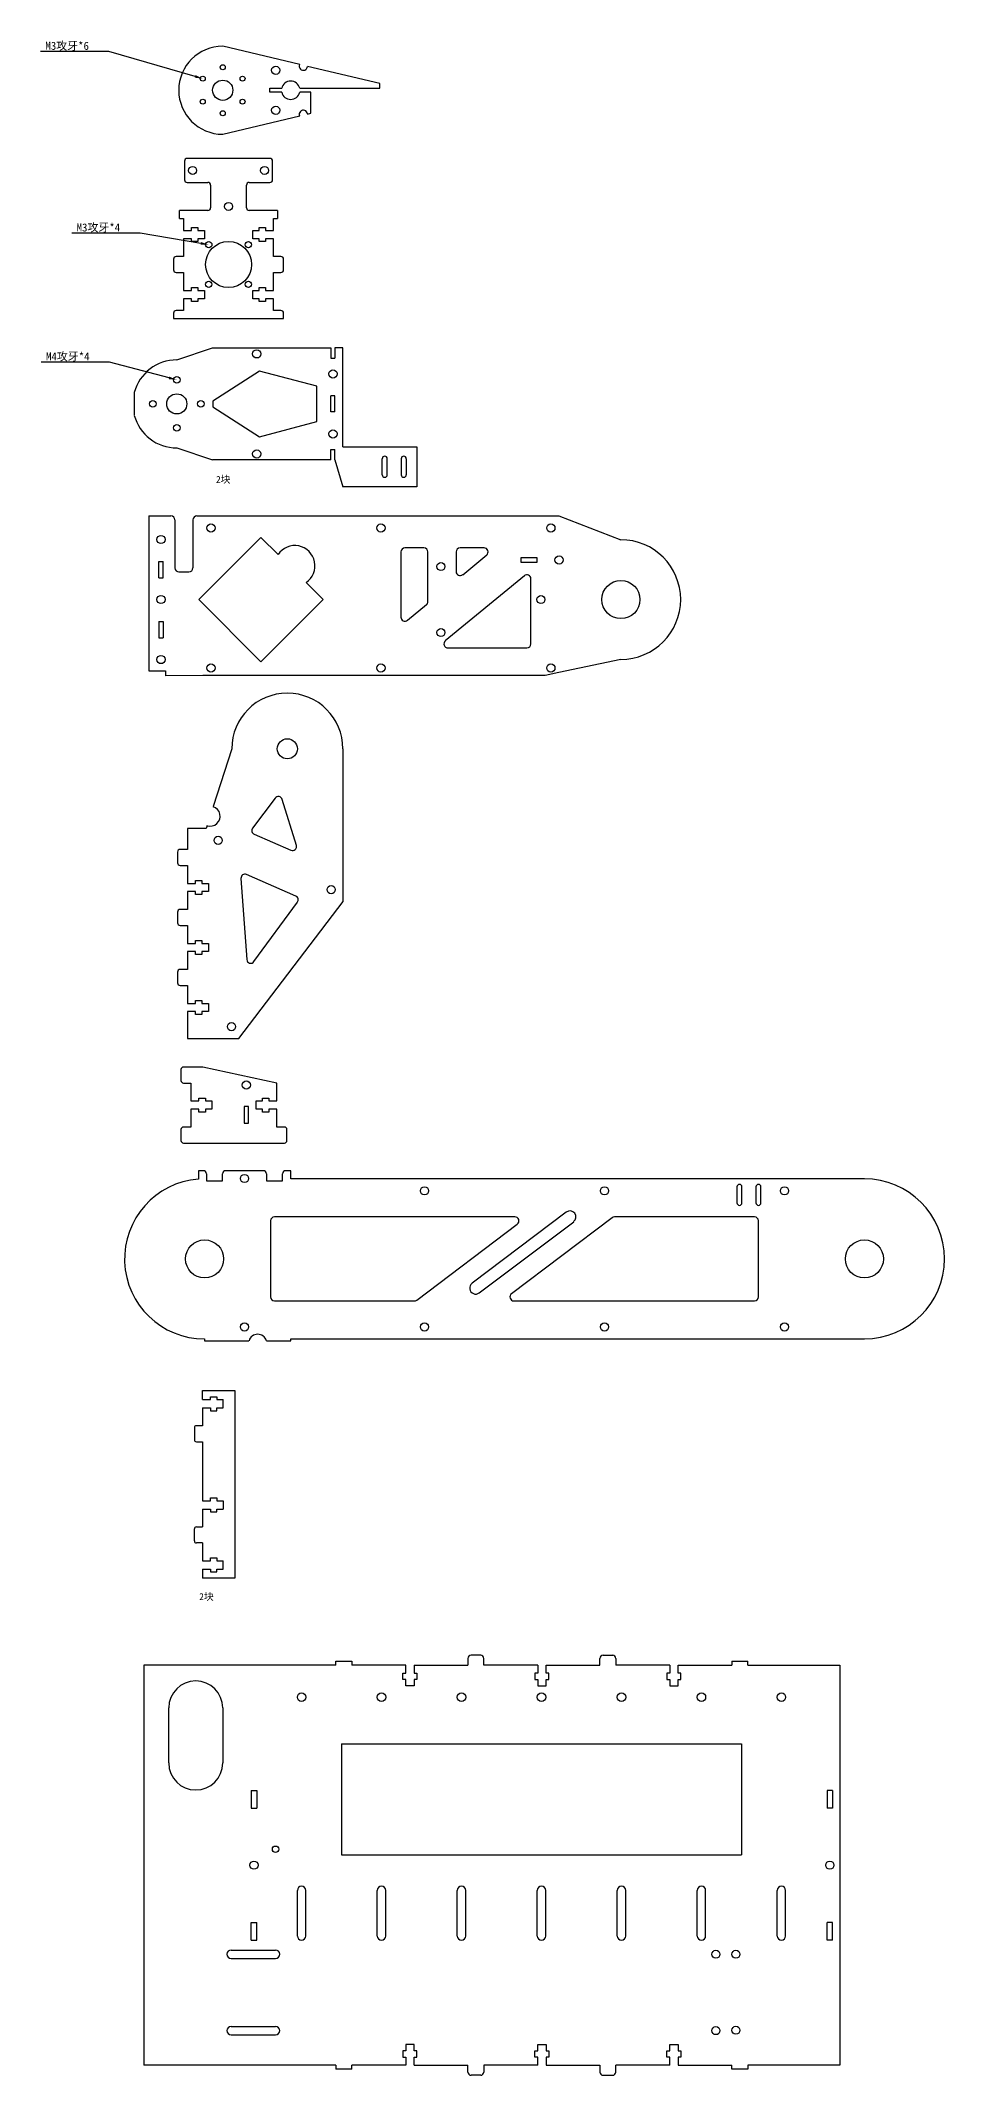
# Model space of a CAD drawing. Header units: millimetres. Extents: x -179 to 299, y -1015 to 1132.
# Drawn here: x -153 to 299, y 114 to 1132 of the extents above; entities that cross this region are included whole.
import ezdxf
from ezdxf import colors
from ezdxf.entities.mleader import LeaderData, LeaderLine
from ezdxf.math import Vec2, Vec3

# ---------------------------------------------------------------- set-up
doc = ezdxf.new("R2010")
doc.units = ezdxf.units.MM

msp = doc.modelspace()

# ---------------------------------------------------------------- linework, layer by layer
at = {"color": 7, "linetype": 'Continuous', "lineweight": 25}
for p, q in [((-23.8, 1119.6), (-62.3, 1128.8)), ((16.2, 1110.1), (-19.9, 1118.7)), ((16.2, 1107.8), (16.2, 1110.1)), ((-38.8, 1107.8), (-32.8, 1107.8)), ((-38.8, 1105.8), (-38.8, 1107.8)), ((-32.8, 1105.8), (-38.8, 1105.8)), ((-23.8, 1107.8), (16.2, 1107.8)), ((-18.3, 1105.8), (-23.8, 1105.8)), ((-18.3, 1095.3), (-18.3, 1105.8)), ((-62.3, 1084.8), (-23.8, 1094)), ((-19.9, 1094.9), (-18.3, 1095.3)), ((-81.4, 1071.4), (-81.4, 1062)), ((-38.7, 1072.7), (-80.1, 1072.7)), ((-37.4, 1062), (-37.4, 1071.4)), ((-80.1, 1060.7), (-69.7, 1060.7)), ((-68.4, 1059.4), (-68.4, 1048)), ((-50.4, 1048), (-50.4, 1059.4)), ((-49.1, 1060.7), (-38.7, 1060.7)), ((-83.9, 1042.7), (-83.9, 1046.7)), ((-69.7, 1046.7), (-83.9, 1046.7)), ((-83.9, 1042.7), (-81.9, 1042.7)), ((-81.9, 1042.7), (-81.9, 1036.7)), ((-77.9, 1038.2), (-74.7, 1038.2)), ((-77.9, 1036.7), (-77.9, 1038.2)), ((-74.7, 1038.2), (-74.7, 1036.7)), ((-34.9, 1046.7), (-49.1, 1046.7)), ((-44.1, 1038.2), (-40.9, 1038.2)), ((-44.1, 1036.7), (-44.1, 1038.2)), ((-40.9, 1038.2), (-40.9, 1036.7)), ((-36.9, 1036.7), (-36.9, 1042.7)), ((-36.9, 1042.7), (-34.9, 1042.7)), ((-34.9, 1046.7), (-34.9, 1042.7)), ((-81.9, 1036.7), (-77.9, 1036.7)), ((-81.9, 1032.6), (-81.9, 1023.7)), ((-77.9, 1032.6), (-81.9, 1032.6)), ((-77.9, 1031.2), (-77.9, 1032.6)), ((-74.7, 1031.2), (-77.9, 1031.2)), ((-74.7, 1036.7), (-71.5, 1036.7)), ((-74.7, 1032.6), (-74.7, 1031.2)), ((-71.5, 1032.6), (-74.7, 1032.6)), ((-71.5, 1036.7), (-71.5, 1032.6)), ((-47.3, 1036.7), (-44.1, 1036.7)), ((-47.3, 1032.6), (-47.3, 1036.7)), ((-44.1, 1032.6), (-47.3, 1032.6)), ((-44.1, 1031.2), (-44.1, 1032.6)), ((-40.9, 1031.2), (-44.1, 1031.2)), ((-40.9, 1036.7), (-36.9, 1036.7)), ((-40.9, 1032.6), (-40.9, 1031.2)), ((-36.9, 1032.6), (-40.9, 1032.6)), ((-36.9, 1023.7), (-36.9, 1032.6)), ((-86.9, 1022.4), (-86.9, 1017)), ((-81.9, 1023.7), (-85.6, 1023.7)), ((-33.2, 1023.7), (-36.9, 1023.7)), ((-31.9, 1017), (-31.9, 1022.4)), ((-85.6, 1015.7), (-81.9, 1015.7)), ((-81.9, 1015.7), (-81.9, 1006.7)), ((-77.9, 1008.2), (-74.7, 1008.2)), ((-77.9, 1006.7), (-77.9, 1008.2)), ((-74.7, 1008.2), (-74.7, 1006.7)), ((-44.1, 1008.2), (-40.9, 1008.2)), ((-44.1, 1006.7), (-44.1, 1008.2)), ((-40.9, 1008.2), (-40.9, 1006.7)), ((-36.9, 1015.7), (-33.2, 1015.7)), ((-36.9, 1006.7), (-36.9, 1015.7)), ((-81.9, 1006.7), (-77.9, 1006.7)), ((-81.9, 1002.6), (-81.9, 996.7)), ((-77.9, 1002.6), (-81.9, 1002.6)), ((-77.9, 1001.2), (-77.9, 1002.6)), ((-74.7, 1001.2), (-77.9, 1001.2)), ((-74.7, 1006.7), (-71.5, 1006.7)), ((-74.7, 1002.6), (-74.7, 1001.2)), ((-71.5, 1002.6), (-74.7, 1002.6)), ((-71.5, 1006.7), (-71.5, 1002.6)), ((-47.3, 1006.7), (-44.1, 1006.7)), ((-47.3, 1002.6), (-47.3, 1006.7)), ((-44.1, 1002.6), (-47.3, 1002.6)), ((-44.1, 1001.2), (-44.1, 1002.6)), ((-40.9, 1001.2), (-44.1, 1001.2)), ((-40.9, 1006.7), (-36.9, 1006.7)), ((-40.9, 1002.6), (-40.9, 1001.2)), ((-36.9, 1002.6), (-40.9, 1002.6)), ((-36.9, 996.7), (-36.9, 1002.6)), ((-86.9, 995.4), (-86.9, 992.7)), ((-86.9, 992.7), (-31.9, 992.7)), ((-81.9, 996.7), (-85.6, 996.7)), ((-33.2, 996.7), (-36.9, 996.7)), ((-31.9, 992.7), (-31.9, 995.4)), ((-85.3, 972), (-67.4, 978)), ((-67.4, 978), (-8.3, 978)), ((-8.3, 978), (-8.3, 972.9)), ((-6.2, 978), (-6.2, 972.9)), ((-2.3, 978), (-6.2, 978)), ((-2.3, 928.6), (-2.3, 978)), ((-43.9, 966.4), (-67.3, 951.4)), ((-15.2, 958.8), (-43.9, 966.4)), ((-8.3, 972.9), (-6.2, 972.9)), ((-15.2, 941.2), (-15.2, 958.8)), ((-106.5, 944.3), (-106.5, 955.8)), ((-67.3, 951.4), (-67.3, 948.6)), ((-67.3, 948.6), (-43.9, 933.6)), ((-6.2, 954.1), (-8.3, 954.1)), ((-8.3, 946), (-8.3, 954.1)), ((-6.2, 946), (-8.3, 946)), ((-6.2, 946), (-6.2, 954.1)), ((-43.9, 933.6), (-15.2, 941.2)), ((-85.3, 928), (-67.4, 922)), ((-8.3, 927.2), (-6.2, 927.2)), ((-8.3, 922), (-8.3, 927.2)), ((-6.2, 922), (-6.2, 927.2)), ((-2.3, 928.6), (34.8, 928.6)), ((34.8, 928.6), (34.8, 908.6)), ((-8.3, 922), (-67.4, 922)), ((-6.2, 922), (-2.3, 908.6)), ((17.5, 914.6), (17.5, 922.6)), ((20, 914.6), (20, 922.6)), ((27, 922.6), (27, 914.6)), ((29.5, 922.6), (29.5, 914.6)), ((34.8, 908.6), (-2.3, 908.6)), ((-99.2, 894), (-99.2, 816.5)), ((-99.2, 894), (-88.2, 894)), ((-86.2, 892), (-86.2, 868)), ((-77.2, 892), (-77.2, 868)), ((-75.2, 894), (105.8, 894)), ((105.8, 894), (136.8, 882.1)), ((-74.3, 852.2), (-43.2, 883.3)), ((-34.6, 874.7), (-43.2, 883.3)), ((26.8, 876), (26.8, 843.4)), ((38.3, 878), (28.8, 878)), ((40.3, 851.2), (40.3, 876)), ((54.4, 876), (54.4, 866.2)), ((68.4, 878), (56.4, 878)), ((-94.2, 871.2), (-92.1, 871.2)), ((-94.2, 863.1), (-94.2, 871.2)), ((-92.1, 863.1), (-92.1, 871.2)), ((-84.2, 866), (-79.2, 866)), ((57.7, 864.6), (69.7, 874.5)), ((95, 873.1), (86.8, 873.1)), ((86.8, 873.1), (86.8, 870.9)), ((86.8, 870.9), (95, 870.9)), ((95, 870.9), (95, 873.1)), ((-94.2, 863.1), (-92.1, 863.1)), ((-20.6, 860.7), (-12.1, 852.2)), ((88.6, 864.1), (49, 831.6)), ((91.8, 830), (91.8, 862.6)), ((-74.3, 852.2), (-43.2, 821.1)), ((-43.2, 821.1), (-12.1, 852.2)), ((30.1, 841.9), (39.6, 849.7)), ((-94.2, 841.2), (-92.1, 841.2)), ((-94.2, 841.2), (-94.2, 833.1)), ((-92.1, 841.2), (-92.1, 833.1)), ((-94.2, 833.1), (-92.1, 833.1)), ((50.3, 828), (89.8, 828)), ((-99.2, 816.5), (-91, 816.5)), ((-91, 816.5), (-91, 814)), ((-72.3, 814.2), (-91, 814)), ((99, 814.2), (-72.3, 814.2)), ((105.8, 815.8), (99, 814.2)), ((136.8, 822.3), (105.8, 815.8)), ((-57.8, 777.6), (-67.1, 748.7)), ((-2.1, 701.2), (-2.1, 777.6)), ((-36.1, 752.9), (-47.4, 737.9)), ((-25.4, 729.3), (-32.6, 752.3)), ((-79.9, 737.8), (-79.9, 727.3)), ((-70.6, 737.8), (-79.9, 737.8)), ((-70.1, 739.2), (-70.6, 737.8)), ((-46.6, 734.9), (-28.2, 726.9)), ((-84.9, 726), (-84.9, 720.6)), ((-79.9, 727.3), (-83.6, 727.3)), ((-83.6, 719.3), (-79.9, 719.3)), ((-79.9, 719.3), (-79.9, 710.3)), ((-53.2, 712.8), (-50.3, 672.2)), ((-25.8, 704), (-50.4, 714.7)), ((-79.9, 710.3), (-75.9, 710.3)), ((-79.9, 706.2), (-79.9, 697.3)), ((-75.9, 706.2), (-79.9, 706.2)), ((-75.9, 711.8), (-72.7, 711.8)), ((-75.9, 710.3), (-75.9, 711.8)), ((-75.9, 704.8), (-75.9, 706.2)), ((-72.7, 704.8), (-75.9, 704.8)), ((-72.7, 711.8), (-72.7, 710.3)), ((-72.7, 710.3), (-69.5, 710.3)), ((-72.7, 706.2), (-72.7, 704.8)), ((-69.5, 706.2), (-72.7, 706.2)), ((-69.5, 710.3), (-69.5, 706.2)), ((-84.9, 696), (-84.9, 690.6)), ((-79.9, 697.3), (-83.6, 697.3)), ((-54.3, 632.7), (-2.1, 701.2)), ((-46.7, 671.2), (-25, 701)), ((-83.6, 689.3), (-79.9, 689.3)), ((-79.9, 689.3), (-79.9, 680.3)), ((-75.9, 681.8), (-72.7, 681.8)), ((-75.9, 680.3), (-75.9, 681.8)), ((-72.7, 681.8), (-72.7, 680.3)), ((-79.9, 680.3), (-75.9, 680.3)), ((-79.9, 676.2), (-79.9, 667.3)), ((-75.9, 676.2), (-79.9, 676.2)), ((-75.9, 674.8), (-75.9, 676.2)), ((-72.7, 674.8), (-75.9, 674.8)), ((-72.7, 680.3), (-69.5, 680.3)), ((-72.7, 676.2), (-72.7, 674.8)), ((-69.5, 676.2), (-72.7, 676.2)), ((-69.5, 680.3), (-69.5, 676.2)), ((-84.9, 666), (-84.9, 660.6)), ((-79.9, 667.3), (-83.6, 667.3)), ((-83.6, 659.3), (-79.9, 659.3)), ((-79.9, 659.3), (-79.9, 650.3)), ((-75.9, 651.8), (-72.7, 651.8)), ((-75.9, 650.3), (-75.9, 651.8)), ((-72.7, 651.8), (-72.7, 650.3)), ((-79.9, 650.3), (-75.9, 650.3)), ((-79.9, 646.2), (-79.9, 632.7)), ((-75.9, 646.2), (-79.9, 646.2)), ((-75.9, 644.8), (-75.9, 646.2)), ((-72.7, 644.8), (-75.9, 644.8)), ((-72.7, 650.3), (-69.5, 650.3)), ((-72.7, 646.2), (-72.7, 644.8)), ((-69.5, 646.2), (-72.7, 646.2)), ((-69.5, 650.3), (-69.5, 646.2)), ((-79.9, 632.7), (-54.3, 632.7)), ((-83.2, 617.2), (-83.2, 611.8)), ((-72.2, 618.5), (-81.9, 618.5)), ((-81.9, 610.5), (-78.2, 610.5)), ((-78.2, 610.5), (-78.2, 601.6)), ((-35.2, 610.5), (-72.2, 618.5)), ((-35.2, 601.6), (-35.2, 610.5)), ((-78.2, 601.6), (-74.2, 601.6)), ((-74.2, 603), (-71, 603)), ((-74.2, 601.6), (-74.2, 603)), ((-71, 603), (-71, 601.6)), ((-71, 601.6), (-67.8, 601.6)), ((-67.8, 601.6), (-67.8, 597.5)), ((-45.6, 601.6), (-42.4, 601.6)), ((-45.6, 597.5), (-45.6, 601.6)), ((-42.4, 603), (-39.2, 603)), ((-42.4, 601.6), (-42.4, 603)), ((-39.2, 603), (-39.2, 601.6)), ((-39.2, 601.6), (-35.2, 601.6)), ((-78.2, 597.5), (-78.2, 588.5)), ((-74.2, 597.5), (-78.2, 597.5)), ((-74.2, 596), (-74.2, 597.5)), ((-71, 596), (-74.2, 596)), ((-71, 597.5), (-71, 596)), ((-67.8, 597.5), (-71, 597.5)), ((-49.4, 598.7), (-51.6, 598.7)), ((-51.6, 598.7), (-51.6, 590.4)), ((-51.6, 590.4), (-49.4, 590.4)), ((-49.4, 590.4), (-49.4, 598.7)), ((-42.4, 597.5), (-45.6, 597.5)), ((-42.4, 596), (-42.4, 597.5)), ((-39.2, 596), (-42.4, 596)), ((-39.2, 597.5), (-39.2, 596)), ((-35.2, 597.5), (-39.2, 597.5)), ((-35.2, 588.5), (-35.2, 597.5)), ((-83.2, 587.2), (-83.2, 581.8)), ((-78.2, 588.5), (-81.9, 588.5)), ((-81.9, 580.5), (-31.5, 580.5)), ((-31.5, 588.5), (-35.2, 588.5)), ((-30.2, 581.8), (-30.2, 587.2)), ((-74.5, 566.7), (-74.5, 562.5)), ((-72, 566.7), (-74.5, 566.7)), ((-70.5, 565.2), (-70.5, 561.7)), ((-70.5, 561.7), (-62.4, 561.7)), ((-62.4, 561.7), (-62.4, 565.2)), ((-42, 566.7), (-60.9, 566.7)), ((-40.5, 565.2), (-40.5, 561.7)), ((-40.5, 561.7), (-32.4, 561.7)), ((-32.4, 561.7), (-32.4, 565.2)), ((-28.3, 566.7), (-30.9, 566.7)), ((-28.3, 562.6), (-28.3, 566.7)), ((258.6, 562.6), (-28.3, 562.6)), ((194.8, 558.6), (194.8, 550.6)), ((197.3, 550.6), (197.3, 558.6)), ((204.3, 558.6), (204.3, 550.6)), ((206.8, 550.6), (206.8, 558.6)), ((-38.4, 541.6), (-38.4, 503.6)), ((83.8, 543.6), (-36.4, 543.6)), ((34.7, 502), (85, 540)), ((109.5, 546), (62.4, 510.4)), ((66, 505.6), (113.2, 541.2)), ((132.4, 543.2), (82.1, 505.2)), ((203.6, 543.6), (133.6, 543.6)), ((205.6, 503.6), (205.6, 541.6)), ((-36.4, 501.6), (33.5, 501.6)), ((83.3, 501.6), (203.6, 501.6)), ((-71.4, 482.6), (-71.4, 481.7)), ((-71.4, 481.7), (-49.2, 481.7)), ((-40.5, 481.7), (-28.3, 481.7)), ((-28.3, 482.6), (258.6, 482.6)), ((-28.3, 481.7), (-28.3, 482.6)), ((-72.5, 452.3), (-72.5, 456.8)), ((-72.5, 456.8), (-56.3, 456.8)), ((-72.5, 452.3), (-68.5, 452.3)), ((-72.5, 448.2), (-72.5, 439.2)), ((-72.5, 448.2), (-68.5, 448.2)), ((-68.5, 453.7), (-65.3, 453.7)), ((-68.5, 452.3), (-68.5, 453.7)), ((-68.5, 448.2), (-68.5, 446.7)), ((-65.3, 453.7), (-65.3, 452.3)), ((-65.3, 452.3), (-62.1, 452.3)), ((-65.3, 446.7), (-65.3, 448.2)), ((-65.3, 448.2), (-62.1, 448.2)), ((-62.1, 448.2), (-62.1, 452.3)), ((-56.3, 456.8), (-56.3, 363)), ((-76.5, 438.2), (-76.5, 432.2)), ((-72.5, 439.2), (-75.5, 439.2)), ((-68.5, 446.7), (-65.3, 446.7)), ((-75.5, 431.2), (-72.5, 431.2)), ((-72.5, 431.2), (-72.5, 401.6)), ((-72.5, 401.6), (-68.5, 401.6)), ((-72.5, 397.5), (-72.5, 388.6)), ((-72.5, 397.5), (-68.5, 397.5)), ((-68.5, 403.1), (-65.3, 403.1)), ((-68.5, 401.6), (-68.5, 403.1)), ((-68.5, 397.5), (-68.5, 396.1)), ((-65.3, 403.1), (-65.3, 401.6)), ((-65.3, 401.6), (-62.1, 401.6)), ((-65.3, 396.1), (-65.3, 397.5)), ((-65.3, 397.5), (-62.1, 397.5)), ((-62.1, 401.6), (-62.1, 397.5)), ((-76.5, 381.6), (-76.5, 387.6)), ((-75.5, 388.6), (-72.5, 388.6)), ((-68.5, 396.1), (-65.3, 396.1)), ((-72.5, 380.6), (-75.5, 380.6)), ((-72.5, 380.6), (-72.5, 371.6)), ((-72.5, 371.6), (-68.5, 371.6)), ((-72.5, 367.5), (-72.5, 363)), ((-72.5, 367.5), (-68.5, 367.5)), ((-68.5, 373.1), (-65.3, 373.1)), ((-68.5, 371.6), (-68.5, 373.1)), ((-68.5, 367.5), (-68.5, 366.1)), ((-65.3, 373.1), (-65.3, 371.6)), ((-65.3, 371.6), (-62.1, 371.6)), ((-65.3, 366.1), (-65.3, 367.5)), ((-65.3, 367.5), (-62.1, 367.5)), ((-62.1, 367.5), (-62.1, 371.6)), ((-56.3, 363), (-72.5, 363)), ((-68.5, 366.1), (-65.3, 366.1)), ((-5.7, 319.5), (-101.7, 319.5)), ((-101.7, 319.5), (-101.7, 119.5)), ((-5.7, 321.5), (2.3, 321.5)), ((-5.7, 319.5), (-5.7, 321.5)), ((2.3, 321.5), (2.3, 319.5)), ((29.3, 319.5), (2.3, 319.5)), ((27.8, 312.3), (27.8, 315.5)), ((27.8, 315.5), (29.3, 315.5)), ((29.3, 315.5), (29.3, 319.5)), ((33.4, 319.5), (60.3, 319.5)), ((33.4, 319.5), (33.4, 315.5)), ((33.4, 315.5), (34.8, 315.5)), ((34.8, 315.5), (34.8, 312.3)), ((60.3, 322.9), (60.3, 319.5)), ((66.7, 324.5), (61.9, 324.5)), ((68.3, 319.5), (68.3, 322.9)), ((95.3, 319.5), (68.3, 319.5)), ((93.8, 315.5), (93.8, 312.3)), ((95.3, 315.5), (93.8, 315.5)), ((95.3, 319.5), (95.3, 315.5)), ((99.4, 319.5), (126.3, 319.5)), ((99.4, 315.5), (99.4, 319.5)), ((100.8, 315.5), (99.4, 315.5)), ((100.8, 312.3), (100.8, 315.5)), ((126.3, 319.5), (126.3, 322.9)), ((127.9, 324.5), (132.7, 324.5)), ((134.3, 322.9), (134.3, 319.5)), ((161.3, 319.5), (134.3, 319.5)), ((159.8, 315.5), (159.8, 312.3)), ((161.3, 315.5), (159.8, 315.5)), ((161.3, 319.5), (161.3, 315.5)), ((165.4, 319.5), (192.3, 319.5)), ((165.4, 315.5), (165.4, 319.5)), ((166.8, 315.5), (165.4, 315.5)), ((166.8, 312.3), (166.8, 315.5)), ((192.3, 321.5), (200.3, 321.5)), ((192.3, 321.5), (192.3, 319.5)), ((200.3, 319.5), (200.3, 321.5)), ((200.3, 319.5), (246.3, 319.5)), ((246.3, 319.5), (246.3, 119.5)), ((29.3, 312.3), (27.8, 312.3)), ((29.3, 309.1), (29.3, 312.3)), ((33.4, 309.1), (29.3, 309.1)), ((34.8, 312.3), (33.4, 312.3)), ((33.4, 312.3), (33.4, 309.1)), ((93.8, 312.3), (95.3, 312.3)), ((95.3, 312.3), (95.3, 309.1)), ((95.3, 309.1), (99.4, 309.1)), ((99.4, 312.3), (100.8, 312.3)), ((99.4, 309.1), (99.4, 312.3)), ((159.8, 312.3), (161.3, 312.3)), ((161.3, 312.3), (161.3, 309.1)), ((161.3, 309.1), (165.4, 309.1)), ((165.4, 312.3), (166.8, 312.3)), ((165.4, 309.1), (165.4, 312.3)), ((-89.4, 298.1), (-89.4, 270.6)), ((-62.3, 298.1), (-62.3, 270.6)), ((-2.9, 280.2), (-2.9, 224.7)), ((-2.9, 280.2), (197.1, 280.2)), ((197.1, 280.2), (197.1, 224.7)), ((-48.1, 256.9), (-45.3, 256.9)), ((-48.1, 256.9), (-48.1, 248.1)), ((-45.3, 256.9), (-45.3, 248.1)), ((242.7, 256.9), (239.9, 256.9)), ((239.9, 256.9), (239.9, 248.1)), ((242.7, 256.9), (242.7, 248.1)), ((-48.1, 248.1), (-45.3, 248.1)), ((242.7, 248.1), (239.9, 248.1)), ((-2.9, 224.7), (197.1, 224.7)), ((-25, 184.1), (-25, 206.9)), ((-20.8, 184.1), (-20.8, 206.9)), ((15, 184.1), (15, 206.9)), ((19.2, 184.1), (19.2, 206.9)), ((55, 184.1), (55, 206.9)), ((59.2, 184.1), (59.2, 206.9)), ((95, 184.1), (95, 206.9)), ((99.2, 184.1), (99.2, 206.9)), ((135, 184.1), (135, 206.9)), ((139.2, 184.1), (139.2, 206.9)), ((175, 184.1), (175, 206.9)), ((179.2, 184.1), (179.2, 206.9)), ((215, 184.1), (215, 206.9)), ((219.2, 184.1), (219.2, 206.9)), ((-48.1, 182.1), (-48.1, 190.9)), ((-48.1, 190.9), (-45.3, 190.9)), ((-45.3, 182.1), (-45.3, 190.9)), ((239.9, 182.1), (239.9, 190.9)), ((242.7, 190.9), (239.9, 190.9)), ((242.7, 182.1), (242.7, 190.9)), ((-58.1, 177.1), (-35.9, 177.1)), ((-48.1, 182.1), (-45.3, 182.1)), ((242.7, 182.1), (239.9, 182.1)), ((-58.1, 172.9), (-35.9, 172.9)), ((-58.1, 138.9), (-35.9, 138.9)), ((-58.1, 134.7), (-35.9, 134.7)), ((27.8, 126.7), (27.8, 123.5)), ((29.3, 126.7), (27.8, 126.7)), ((27.8, 123.5), (29.3, 123.5)), ((29.3, 129.9), (29.3, 126.7)), ((33.4, 129.9), (29.3, 129.9)), ((29.3, 123.5), (29.3, 119.5)), ((33.4, 126.7), (33.4, 129.9)), ((34.8, 126.7), (33.4, 126.7)), ((33.4, 123.5), (34.8, 123.5)), ((33.4, 119.5), (33.4, 123.5)), ((34.8, 123.5), (34.8, 126.7)), ((93.8, 123.5), (93.8, 126.7)), ((93.8, 126.7), (95.3, 126.7)), ((95.3, 123.5), (93.8, 123.5)), ((95.3, 126.7), (95.3, 129.9)), ((95.3, 129.9), (99.4, 129.9)), ((95.3, 119.5), (95.3, 123.5)), ((99.4, 129.9), (99.4, 126.7)), ((99.4, 126.7), (100.8, 126.7)), ((100.8, 123.5), (99.4, 123.5)), ((99.4, 123.5), (99.4, 119.5)), ((100.8, 126.7), (100.8, 123.5)), ((159.8, 123.5), (159.8, 126.7)), ((159.8, 126.7), (161.3, 126.7)), ((161.3, 123.5), (159.8, 123.5)), ((161.3, 126.7), (161.3, 129.9)), ((161.3, 129.9), (165.4, 129.9)), ((161.3, 119.5), (161.3, 123.5)), ((165.4, 129.9), (165.4, 126.7)), ((165.4, 126.7), (166.8, 126.7)), ((166.8, 123.5), (165.4, 123.5)), ((165.4, 123.5), (165.4, 119.5)), ((166.8, 126.7), (166.8, 123.5)), ((-5.7, 119.5), (-101.7, 119.5)), ((-5.7, 119.5), (-5.7, 117.5)), ((2.3, 117.5), (-5.7, 117.5)), ((2.3, 117.5), (2.3, 119.5)), ((29.3, 119.5), (2.3, 119.5)), ((33.4, 119.5), (60.3, 119.5)), ((60.3, 116.1), (60.3, 119.5)), ((66.7, 114.5), (61.9, 114.5)), ((68.3, 119.5), (68.3, 116.1)), ((95.3, 119.5), (68.3, 119.5)), ((99.4, 119.5), (126.3, 119.5)), ((126.3, 119.5), (126.3, 116.1)), ((127.9, 114.5), (132.7, 114.5)), ((134.3, 116.1), (134.3, 119.5)), ((161.3, 119.5), (134.3, 119.5)), ((165.4, 119.5), (192.3, 119.5)), ((192.3, 117.5), (192.3, 119.5)), ((200.3, 117.5), (192.3, 117.5)), ((200.3, 119.5), (200.3, 117.5)), ((246.3, 119.5), (200.3, 119.5))]:
    msp.add_line(p, q, dxfattribs=at)
for centre, radius in [((-62.3, 1118.3), 1.25), ((-35.8, 1116.8), 2.05), ((-72.3, 1112.6), 1.25), ((-62.3, 1106.8), 5.05), ((-52.4, 1112.6), 1.25), ((-72.3, 1101.1), 1.25), ((-52.4, 1101.1), 1.25), ((-35.8, 1096.8), 2.05), ((-62.3, 1095.3), 1.25), ((-77.4, 1066.7), 2), ((-41.4, 1066.7), 2), ((-59.4, 1048.7), 2), ((-59.4, 1019.7), 11.5), ((-69.3, 1029.6), 1.58), ((-49.5, 1029.6), 1.57), ((-69.3, 1009.8), 1.57), ((-49.5, 1009.8), 1.57), ((-45.3, 975), 2.05), ((-7.2, 965), 2.05), ((-85.3, 962), 1.65), ((-97.3, 950), 1.65), ((-85.3, 950), 5.02), ((-73.3, 950), 1.65), ((-85.3, 938), 1.65), ((-7.2, 935), 2.05), ((-45.3, 925), 2.05), ((-68.2, 888), 2.05), ((16.8, 888), 2.05), ((101.8, 888), 2.05), ((-93.2, 882.2), 2.05), ((46.8, 868.7), 2), ((105.9, 872), 2.05), ((136.8, 852.2), 9.53), ((-93.2, 852.2), 2.05), ((96.8, 852.2), 2), ((46.8, 835.7), 2), ((-93.2, 822.2), 2.05), ((-68.2, 818), 2.05), ((16.8, 818), 2.05), ((101.8, 818), 2.05), ((-30, 777.6), 5.02), ((-64.6, 731.8), 2.05), ((-8.1, 707.2), 2.05), ((-57.9, 638.7), 2.05), ((-50.5, 609.5), 2.05), ((-51.4, 562.8), 2.05), ((38.6, 556.6), 2.05), ((128.6, 556.6), 2.05), ((218.6, 556.6), 2.05), ((-71.4, 522.6), 9.52), ((258.6, 522.6), 9.52), ((-51.4, 488.6), 2.05), ((38.6, 488.6), 2.05), ((128.6, 488.6), 2.05), ((218.6, 488.6), 2.05), ((-22.9, 303.5), 2.1), ((17.1, 303.5), 2.1), ((57.1, 303.5), 2.1), ((97.1, 303.5), 2.1), ((137.1, 303.5), 2.1), ((177.1, 303.5), 2.1), ((217.1, 303.5), 2.1), ((-35.9, 227.5), 1.6), ((-46.7, 219.5), 2.05), ((241.3, 219.5), 2.05), ((184.3, 175), 2), ((194.3, 175), 2), ((184.3, 136.8), 2), ((194.3, 137), 2)]:
    msp.add_circle(centre, radius, dxfattribs=at)
for centre, radius, start, end in [((-62.3, 1106.8), 22, 90, 270), ((-22, 1118.8), 2.04, 156.6287, 356.5252), ((-28.3, 1106.8), 4.6, 12.5559, 167.4441), ((-28.3, 1106.8), 4.6, 192.5559, 347.4441), ((-22, 1094.8), 2.04, 3.4748, 203.3713), ((-80.1, 1071.4), 1.3, 90, 180), ((-38.7, 1071.4), 1.3, 0, 90), ((-80.1, 1062), 1.3, 180, 270), ((-69.7, 1059.4), 1.3, 0, 90), ((-49.1, 1059.4), 1.3, 90, 180), ((-38.7, 1062), 1.3, 270, 0), ((-69.7, 1048), 1.3, 270, 0), ((-49.1, 1048), 1.3, 180, 270), ((-85.6, 1022.4), 1.3, 90, 180), ((-33.2, 1022.4), 1.3, 0, 90), ((-85.6, 1017), 1.3, 180, 270), ((-33.2, 1017), 1.3, 270, 0), ((-85.6, 995.4), 1.3, 90, 180), ((-33.2, 995.4), 1.3, 0, 90), ((-85.3, 950), 22, 90, 164.8504), ((-85.3, 950), 22, 195.1496, 270), ((18.7, 922.6), 1.25, 0, 180), ((28.2, 922.6), 1.25, 0, 180), ((18.7, 914.6), 1.25, 180, 0), ((28.2, 914.6), 1.25, 180, 0), ((-88.2, 892), 2, 0, 90), ((-75.2, 892), 2, 90, 180), ((-26.3, 869.1), 10.1, 304.0424, 145.9576), ((28.8, 876), 2, 90, 180), ((38.3, 876), 2, 0, 90), ((56.4, 876), 2, 90, 180), ((68.4, 876), 2, 309.4725, 90), ((136.8, 852.2), 29.9, 270, 90), ((-84.2, 868), 2, 180, 270), ((-79.2, 868), 2, 270, 0), ((56.4, 866.2), 2, 180, 309.4725), ((89.8, 862.6), 2, 0, 129.4725), ((38.3, 851.2), 2, 309.4725, 0), ((28.8, 843.4), 2, 180, 309.4725), ((50.3, 830), 2, 129.4725, 270), ((89.8, 830), 2, 270, 0), ((-30, 777.6), 27.8, 0, 180), ((-34.5, 751.7), 2, 17.2348, 142.8963), ((-68.6, 743.9), 5, 252.1762, 72.1762), ((-45.8, 736.7), 2, 142.8963, 246.4426), ((-83.6, 726), 1.3, 90, 180), ((-27.4, 728.7), 2, 246.4426, 17.2348), ((-83.6, 720.6), 1.3, 180, 270), ((-51.2, 712.9), 2, 66.4426, 184.0603), ((-26.6, 702.2), 2, 323.9755, 66.4426), ((-83.6, 696), 1.3, 90, 180), ((-83.6, 690.6), 1.3, 180, 270), ((-48.3, 672.4), 2, 184.0603, 323.9755), ((-83.6, 666), 1.3, 90, 180), ((-83.6, 660.6), 1.3, 180, 270), ((-81.9, 617.2), 1.3, 90, 180), ((-81.9, 611.8), 1.3, 180, 270), ((-81.9, 587.2), 1.3, 90, 180), ((-81.9, 581.8), 1.3, 180, 270), ((-31.5, 587.2), 1.3, 0, 90), ((-31.5, 581.8), 1.3, 270, 0), ((-71.4, 522.6), 40, 94.4449, 270), ((-72, 565.2), 1.5, 0, 90), ((-60.9, 565.2), 1.5, 90, 180), ((-42, 565.2), 1.5, 0, 90), ((-30.9, 565.2), 1.5, 90, 180), ((196.1, 558.6), 1.25, 0, 180), ((205.6, 558.6), 1.25, 0, 180), ((258.6, 522.6), 40, 270, 90), ((196.1, 550.6), 1.25, 180, 0), ((205.6, 550.6), 1.25, 180, 0), ((-36.4, 541.6), 2, 90, 180), ((83.8, 541.6), 2, 307.0731, 90), ((111.3, 543.6), 3, 307.0731, 127.0731), ((133.6, 541.6), 2, 90, 127.0731), ((203.6, 541.6), 2, 0, 90), ((64.2, 508), 3, 127.0731, 307.0731), ((-36.4, 503.6), 2, 180, 270), ((33.5, 503.6), 2, 270, 307.0731), ((83.3, 503.6), 2, 127.0731, 270), ((203.6, 503.6), 2, 270, 0), ((-44.8, 480.4), 4.54, 16.5751, 163.4249), ((-75.5, 438.2), 1, 90, 180), ((-75.5, 432.2), 1, 180, 270), ((-75.5, 387.6), 1, 90, 180), ((-75.5, 381.6), 1, 180, 270), ((61.9, 322.9), 1.6, 90, 180), ((66.7, 322.9), 1.6, 0, 90), ((127.9, 322.9), 1.6, 90, 180), ((132.7, 322.9), 1.6, 0, 90), ((-75.8, 298.1), 13.5, 0, 180), ((-75.8, 270.6), 13.5, 180, 0), ((-22.9, 206.9), 2.1, 0, 180), ((17.1, 206.9), 2.1, 0, 180), ((57.1, 206.9), 2.1, 0, 180), ((97.1, 206.9), 2.1, 0, 180), ((137.1, 206.9), 2.1, 0, 180), ((177.1, 206.9), 2.1, 0, 180), ((217.1, 206.9), 2.1, 0, 180), ((-22.9, 184.1), 2.1, 180, 0), ((17.1, 184.1), 2.1, 180, 0), ((57.1, 184.1), 2.1, 180, 0), ((97.1, 184.1), 2.1, 180, 0), ((137.1, 184.1), 2.1, 180, 0), ((177.1, 184.1), 2.1, 180, 0), ((217.1, 184.1), 2.1, 180, 0), ((-58.1, 175), 2.1, 90, 270), ((-35.9, 175), 2.1, 270, 90), ((-58.1, 136.8), 2.1, 90, 270), ((-35.9, 136.8), 2.1, 270, 90), ((61.9, 116.1), 1.6, 180, 270), ((66.7, 116.1), 1.6, 270, 0), ((127.9, 116.1), 1.6, 180, 270), ((132.7, 116.1), 1.6, 270, 0)]:
    msp.add_arc(centre, radius, start, end, dxfattribs=at)

# ---------------------------------------------------------------- texts
at = {"char_height": 3.5, "attachment_point": 1}
for width, insert in [(19.456, (-65.7, 914)), (22.93, (-74.1, 355.5))]:
    msp.add_mtext_dynamic_manual_height_columns('2{\\fSimSun|b0|i0|c134|p2;块}', width=width, gutter_width=17.5, heights=[0], dxfattribs=dict(at, insert=insert))

# ---------------------------------------------------------------- leaders
ml = msp.add_multileader_mtext('Standard')
ml.set_content('M3{\\fSimSun|b0|i0|c134|p2;攻牙}*6', color=256)
ml.set_leader_properties()
ml.build(insert=Vec2(0, 0))
ml.multileader.update_dxf_attribs({"text_right_attachment_type": 6})
ctx = ml.context
ctx.base_point, ctx.plane_origin = Vec3(-157.2, 1128.7), Vec3(-85.5, 1117.3)
ctx.right_attachment, ctx.text_align_type = 6, 2
notes = []
notes.append((ctx, [(0, (1, 1, 0), (-119.2, 1126.2), (-1, 0), 8, [(0, [(-72.3, 1112.6)], 0, [])])]))
ctx.mtext.insert, ctx.mtext.alignment, ctx.mtext.flow_direction = Vec3(-129.2, 1131), 3, 5
ml = msp.add_multileader_mtext('Standard')
ml.set_content('M3{\\fSimSun|b0|i0|c134|p2;攻牙}*4', color=256)
ml.set_leader_properties()
ml.build(insert=Vec2(0, 0))
ml.multileader.update_dxf_attribs({"text_right_attachment_type": 6})
ctx = ml.context
ctx.base_point, ctx.plane_origin = Vec3(-141.7, 1037.9), Vec3(-70, 1026.5)
ctx.right_attachment, ctx.text_align_type = 6, 2
notes.append((ctx, [(0, (1, 1, 0), (-103.6, 1035.4), (-1, 0), 8, [(0, [(-69.3, 1029.6)], 0, [])])]))
ctx.mtext.insert, ctx.mtext.alignment, ctx.mtext.flow_direction = Vec3(-113.6, 1040.2), 3, 5
ml = msp.add_multileader_mtext('Standard')
ml.set_content('M4{\\fSimSun|b0|i0|c134|p2;攻牙}*4', color=256)
ml.set_leader_properties()
ml.build(insert=Vec2(0, 0))
ml.multileader.update_dxf_attribs({"text_right_attachment_type": 6})
ctx = ml.context
ctx.base_point, ctx.plane_origin = Vec3(-157, 973.5), Vec3(-85.3, 962)
ctx.right_attachment, ctx.text_align_type = 6, 2
notes.append((ctx, [(0, (1, 1, 0), (-118.9, 970.9), (-1, 0), 8, [(0, [(-85.3, 962)], 0, [])])]))
ctx.mtext.insert, ctx.mtext.alignment, ctx.mtext.flow_direction = Vec3(-128.9, 975.7), 3, 5
for ctx, leaders in notes:
    for number, flags, end, landing, length, lines in leaders:
        leader = LeaderData()
        leader.index, (leader.has_last_leader_line, leader.has_dogleg_vector, leader.attachment_direction) = number, flags
        leader.last_leader_point, leader.dogleg_vector, leader.dogleg_length = Vec3(end), Vec3(landing), length
        for number, points, colour, breaks in lines:
            line = LeaderLine()
            line.index, line.vertices, line.color, line.breaks = number, Vec3.list(points), colors.encode_raw_color(colour), breaks
            leader.lines.append(line)
        ctx.leaders.append(leader)

doc.saveas('drawing.dxf')
